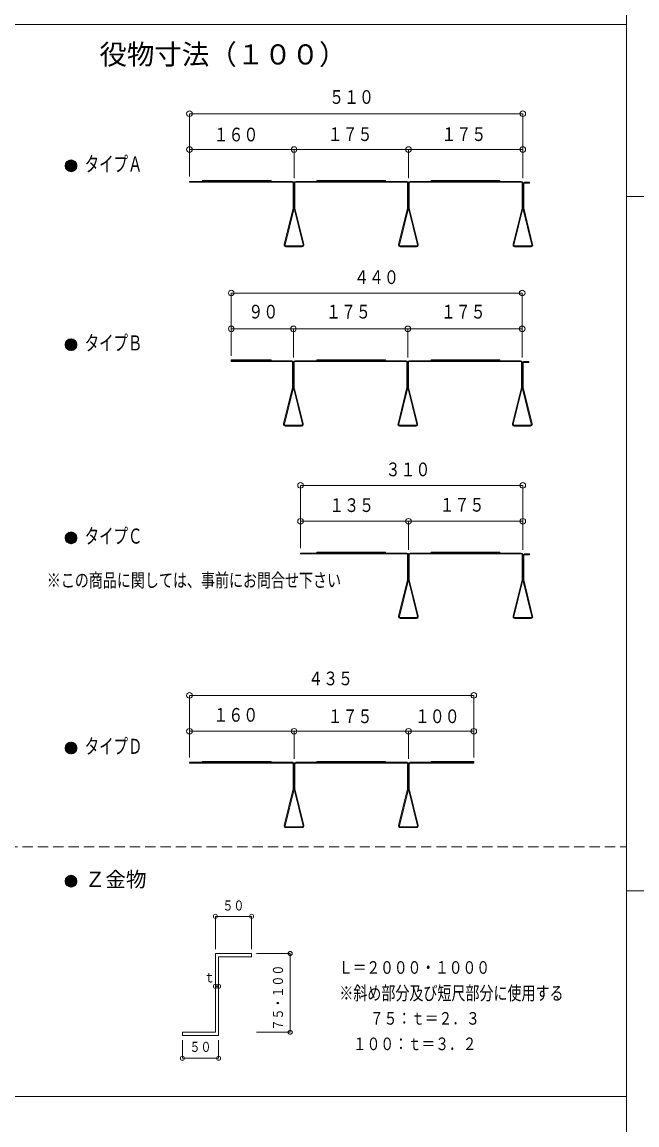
# Model space of a CAD drawing. Units: millimetres, scale not verified. Extents: x -282 to 282, y -197 to 197.
# Drawn here: x -73.9 to 1.4, y -50.3 to 84.7 of the extents above; entities that cross this region are included whole.
import ezdxf
from ezdxf.enums import TextEntityAlignment as Align

# ---------------------------------------------------------------- set-up
doc = ezdxf.new("R2010")
doc.units = ezdxf.units.MM
doc.header["$LTSCALE"] = 0.5
doc.linetypes.add('USER3', pattern=[3.75, 2.5, -1.25])
doc.layers.add('0-1_M2-1-0', color=7, linetype='Continuous', lineweight=18)
doc.styles.add('ＭＳ ゴシック', font='')
doc.styles.get('ＭＳ ゴシック').set_extended_font_data('MS Gothic')

msp = doc.modelspace()

# ---------------------------------------------------------------- linework, layer by layer
at = {"layer": '0-1_M2-1-0'}
for p, q in [((0.089, 165.1855), (0.089, -196.9057)), ((-282.284, 84.4235), (0.089, 84.4235)), ((-53.3807, 65.8213), (-53.3807, 73.5105)), ((-53.3807, 73.5105), (-12.5807, 73.5105)), ((-12.5807, 65.6293), (-12.5807, 73.5105)), ((-53.3807, 65.8213), (-53.3807, 69.1221)), ((-40.5807, 69.1221), (-53.3807, 69.1221)), ((-40.5807, 65.6293), (-40.5807, 69.1221)), ((-67.8264, 67.8574), (-68.5915, 67.0923)), ((-67.9477, 67.855), (-68.5891, 67.2136)), ((-67.722, 67.843), (-68.5771, 66.9879)), ((-68.0991, 67.8223), (-68.5564, 67.365)), ((-67.6295, 67.8168), (-68.5508, 66.8954)), ((-67.5465, 67.781), (-68.5151, 66.8124)), ((-67.4715, 67.7371), (-68.4712, 66.7375)), ((-67.404, 67.6859), (-68.42, 66.6699)), ((-67.3434, 67.6277), (-68.3618, 66.6093)), ((-67.2898, 67.5625), (-68.2966, 66.5557)), ((-67.2435, 67.49), (-68.2241, 66.5094)), ((-67.2049, 67.4098), (-68.1439, 66.4708)), ((-67.1752, 67.3207), (-68.0548, 66.4411)), ((-67.1565, 67.2206), (-67.9547, 66.4224)), ((-67.1525, 67.1058), (-67.8399, 66.4184)), ((-67.1724, 66.9671), (-67.7012, 66.4383)), ((-67.2564, 66.7643), (-67.4984, 66.5223)), ((-40.7823, 65.2229), (-53.3807, 65.2229)), ((-53.3807, 65.2229), (-53.3807, 65.1221)), ((-40.7823, 65.1221), (-53.3807, 65.1221)), ((-43.3807, 65.3237), (-51.7807, 65.3237)), ((-51.7807, 65.2229), (-51.7807, 65.3237)), ((-41.2191, 65.2229), (-45.516, 65.2229)), ((-43.3807, 65.2229), (-43.3807, 65.3237)), ((-40.6815, 65.0213), (-40.6815, 61.9629)), ((-40.5807, 65.0213), (-40.5807, 61.9475)), ((-40.4799, 65.0213), (-40.4799, 61.9629)), ((-26.7823, 65.2229), (-40.3791, 65.2229)), ((-26.7823, 65.1221), (-40.3791, 65.1221)), ((-29.3807, 65.3237), (-37.7807, 65.3237)), ((-37.7807, 65.2229), (-37.7807, 65.3237)), ((-29.3807, 65.2229), (-29.3807, 65.3237)), ((-26.6815, 65.0213), (-26.6815, 61.9629)), ((-26.5807, 65.0213), (-26.5807, 61.9475)), ((-26.4799, 65.0213), (-26.4799, 61.9629)), ((-12.7823, 65.2229), (-26.3791, 65.2229)), ((-26.3791, 65.1221), (-12.7823, 65.1221)), ((-15.3807, 65.3237), (-23.7807, 65.3237)), ((-23.7807, 65.2229), (-23.7807, 65.3237)), ((-15.3807, 65.2229), (-15.3807, 65.3237)), ((-12.6815, 65.0213), (-12.6815, 61.9629)), ((-12.5807, 65.0213), (-12.5807, 61.9475)), ((-12.4799, 64.9205), (-12.4799, 61.9629)), ((-12.3791, 65.1221), (-11.7807, 65.1221)), ((-11.7807, 65.0213), (-12.3791, 65.0213)), ((-11.7807, 65.1221), (-11.7807, 65.0213)), ((0.089, 63.372), (282.2521, 63.372)), ((-41.7787, 57.4848), (-40.6815, 61.9629)), ((-41.6825, 57.4546), (-40.5807, 61.9475)), ((-39.479, 57.4546), (-40.5807, 61.9475)), ((-39.3828, 57.4848), (-40.4799, 61.9629)), ((-27.7787, 57.4848), (-26.6815, 61.9629)), ((-27.6825, 57.4546), (-26.5807, 61.9475)), ((-25.479, 57.4546), (-26.5807, 61.9475)), ((-25.3828, 57.4848), (-26.4799, 61.9629)), ((-13.7787, 57.4848), (-12.6815, 61.9629)), ((-13.6825, 57.4546), (-12.5807, 61.9475)), ((-11.479, 57.4546), (-12.5807, 61.9475)), ((-11.3828, 57.4848), (-12.4799, 61.9629)), ((-39.5752, 57.3237), (-41.5863, 57.3237)), ((-41.5863, 57.2229), (-39.5752, 57.2229)), ((-25.5752, 57.3237), (-27.5863, 57.3237)), ((-27.5863, 57.2229), (-25.5752, 57.2229)), ((-11.5752, 57.3237), (-13.5863, 57.3237)), ((-13.5863, 57.2229), (-11.5752, 57.2229)), ((-48.2571, 43.8756), (-48.2571, 51.5648)), ((-48.2571, 51.5648), (-12.6571, 51.5648)), ((-12.6571, 43.6836), (-12.6571, 51.5648)), ((-67.8264, 45.953), (-68.5915, 45.1879)), ((-67.9477, 45.9505), (-68.5891, 45.3092)), ((-67.722, 45.9386), (-68.5771, 45.0835)), ((-68.0991, 45.9179), (-68.5564, 45.4606)), ((-67.6295, 45.9123), (-68.5508, 44.991)), ((-48.2571, 43.8756), (-48.2571, 47.1764)), ((-48.2571, 47.1764), (-40.6571, 47.1764)), ((-40.6571, 43.6836), (-40.6571, 47.1764)), ((-26.6571, 43.6836), (-26.6571, 47.1764)), ((-26.6571, 47.1764), (-12.6571, 47.1764)), ((-12.6571, 43.6836), (-12.6571, 47.1764)), ((-67.5465, 45.8766), (-68.5151, 44.908)), ((-67.4715, 45.8327), (-68.4712, 44.833)), ((-67.404, 45.7815), (-68.42, 44.7655)), ((-67.3434, 45.7232), (-68.3618, 44.7049)), ((-67.2898, 45.658), (-68.2966, 44.6513)), ((-67.2435, 45.5856), (-68.2241, 44.6049)), ((-67.2049, 45.5054), (-68.1439, 44.5664)), ((-67.1752, 45.4163), (-68.0548, 44.5367)), ((-67.1565, 45.3162), (-67.9547, 44.518)), ((-67.1525, 45.2014), (-67.8399, 44.514)), ((-67.1724, 45.0627), (-67.7012, 44.5339)), ((-67.2564, 44.8599), (-67.4984, 44.6179)), ((-48.2571, 43.378), (-48.2571, 43.1764)), ((-43.3807, 43.378), (-48.2571, 43.378)), ((-40.8587, 43.2772), (-48.2571, 43.2772)), ((-41.2955, 43.2772), (-45.5924, 43.2772)), ((-43.3807, 43.2772), (-43.3807, 43.378)), ((-26.8587, 43.2772), (-40.4555, 43.2772)), ((-29.3807, 43.378), (-37.7807, 43.378)), ((-37.7807, 43.2772), (-37.7807, 43.378)), ((-29.3807, 43.2772), (-29.3807, 43.378)), ((-12.8587, 43.2772), (-26.4555, 43.2772)), ((-15.3807, 43.378), (-23.7807, 43.378)), ((-23.7807, 43.2772), (-23.7807, 43.378)), ((-15.3807, 43.2772), (-15.3807, 43.378)), ((-40.8587, 43.1764), (-48.2571, 43.1764)), ((-40.7579, 43.0756), (-40.7579, 40.0172)), ((-40.6571, 43.0756), (-40.6571, 40.0017)), ((-40.5563, 43.0756), (-40.5563, 40.0172)), ((-26.8587, 43.1764), (-40.4555, 43.1764)), ((-26.7579, 43.0756), (-26.7579, 40.0172)), ((-26.6571, 43.0756), (-26.6571, 40.0017)), ((-26.5563, 43.0756), (-26.5563, 40.0172)), ((-26.4555, 43.1764), (-12.8587, 43.1764)), ((-12.7579, 43.0756), (-12.7579, 40.0172)), ((-12.6571, 43.0756), (-12.6571, 40.0017)), ((-12.5563, 42.9748), (-12.5563, 40.0172)), ((-12.4555, 43.1764), (-11.8571, 43.1764)), ((-11.8571, 43.0756), (-12.4555, 43.0756)), ((-11.8571, 43.1764), (-11.8571, 43.0756)), ((-41.8551, 35.539), (-40.7579, 40.0172)), ((-41.7589, 35.5089), (-40.6571, 40.0017)), ((-39.5554, 35.5089), (-40.6571, 40.0017)), ((-39.4592, 35.539), (-40.5563, 40.0172)), ((-27.8551, 35.539), (-26.7579, 40.0172)), ((-27.7589, 35.5089), (-26.6571, 40.0017)), ((-25.5554, 35.5089), (-26.6571, 40.0017)), ((-25.4592, 35.539), (-26.5563, 40.0172)), ((-13.8551, 35.539), (-12.7579, 40.0172)), ((-13.7589, 35.5089), (-12.6571, 40.0017)), ((-11.5554, 35.5089), (-12.6571, 40.0017)), ((-11.4592, 35.539), (-12.5563, 40.0172)), ((-39.6516, 35.378), (-41.6627, 35.378)), ((-41.6627, 35.2772), (-39.6516, 35.2772)), ((-25.6516, 35.378), (-27.6627, 35.378)), ((-27.6627, 35.2772), (-25.6516, 35.2772)), ((-11.6516, 35.378), (-13.6627, 35.378)), ((-13.6627, 35.2772), (-11.6516, 35.2772)), ((-39.7807, 20.3265), (-39.7807, 28.0157)), ((-12.5807, 28.0157), (-39.7807, 28.0157)), ((-12.5807, 20.1345), (-12.5807, 28.0157)), ((-39.7807, 20.3265), (-39.7807, 23.6273)), ((-39.7807, 23.6273), (-26.5807, 23.6273)), ((-26.5807, 20.1345), (-26.5807, 23.6273)), ((-26.5807, 20.1345), (-26.5807, 23.6273)), ((-26.5807, 23.6273), (-12.5807, 23.6273)), ((-12.5807, 20.1345), (-12.5807, 23.6273)), ((-67.8264, 22.3124), (-68.5915, 21.5473)), ((-67.9477, 22.3099), (-68.5891, 21.6685)), ((-67.722, 22.298), (-68.5771, 21.4429)), ((-68.0991, 22.2772), (-68.5564, 21.82)), ((-67.6295, 22.2717), (-68.5508, 21.3504)), ((-67.5465, 22.2359), (-68.5151, 21.2673)), ((-67.4715, 22.1921), (-68.4712, 21.1924)), ((-67.404, 22.1408), (-68.42, 21.1248)), ((-67.3434, 22.0826), (-68.3618, 21.0643)), ((-67.2898, 22.0174), (-68.2966, 21.0107)), ((-67.2435, 21.945), (-68.2241, 20.9643)), ((-67.2049, 21.8648), (-68.1439, 20.9257)), ((-67.1752, 21.7756), (-68.0548, 20.8961)), ((-67.1565, 21.6756), (-67.9547, 20.8773)), ((-67.1525, 21.5607), (-67.8399, 20.8733)), ((-67.1724, 21.4221), (-67.7012, 20.8932)), ((-67.2564, 21.2193), (-67.4984, 20.9773)), ((-26.7823, 19.7281), (-39.7807, 19.7281)), ((-39.7807, 19.7281), (-39.7807, 19.6273)), ((-26.7823, 19.6273), (-39.7807, 19.6273)), ((-29.3807, 19.8289), (-37.7807, 19.8289)), ((-37.7807, 19.7281), (-37.7807, 19.8289)), ((-29.3807, 19.7281), (-29.3807, 19.8289)), ((-26.6815, 19.5265), (-26.6815, 16.4681)), ((-26.5807, 19.5265), (-26.5807, 16.4527)), ((-26.4799, 19.5265), (-26.4799, 16.4681)), ((-12.7823, 19.7281), (-26.3791, 19.7281)), ((-26.3791, 19.6273), (-12.7823, 19.6273)), ((-15.3807, 19.8289), (-23.7807, 19.8289)), ((-23.7807, 19.7281), (-23.7807, 19.8289)), ((-15.3807, 19.7281), (-15.3807, 19.8289)), ((-12.6815, 19.5265), (-12.6815, 16.4681)), ((-12.5807, 19.5265), (-12.5807, 16.4527)), ((-12.4799, 19.4257), (-12.4799, 16.4681)), ((-12.3791, 19.6273), (-11.7807, 19.6273)), ((-11.7807, 19.5265), (-12.3791, 19.5265)), ((-11.7807, 19.6273), (-11.7807, 19.5265)), ((-27.7787, 11.99), (-26.6815, 16.4681)), ((-27.6825, 11.9598), (-26.5807, 16.4527)), ((-25.479, 11.9598), (-26.5807, 16.4527)), ((-25.3828, 11.99), (-26.4799, 16.4681)), ((-13.7787, 11.99), (-12.6815, 16.4681)), ((-13.6825, 11.9598), (-12.5807, 16.4527)), ((-11.479, 11.9598), (-12.5807, 16.4527)), ((-11.3828, 11.99), (-12.4799, 16.4681)), ((-25.5752, 11.8289), (-27.5863, 11.8289)), ((-27.5863, 11.7281), (-25.5752, 11.7281)), ((-11.5752, 11.8289), (-13.5863, 11.8289)), ((-13.5863, 11.7281), (-11.5752, 11.7281)), ((-53.3807, -5.2765), (-53.3807, 2.3119)), ((-53.3807, 2.3119), (-18.5807, 2.3119)), ((-18.5807, -5.2765), (-18.5807, 2.3119)), ((-53.3807, -5.2765), (-53.3807, -2.0765)), ((-40.5807, -2.0765), (-53.3807, -2.0765)), ((-40.5807, -5.4685), (-40.5807, -2.0765)), ((-67.8264, -3.4185), (-68.5915, -4.1837)), ((-67.9477, -3.421), (-68.5891, -4.0624)), ((-67.722, -3.4329), (-68.5771, -4.2881)), ((-68.0991, -3.4537), (-68.5564, -3.9109)), ((-67.6295, -3.4592), (-68.5508, -4.3806)), ((-67.5465, -3.495), (-68.5151, -4.4636)), ((-67.4715, -3.5388), (-68.4712, -4.5385)), ((-67.404, -3.5901), (-68.42, -4.6061)), ((-67.3434, -3.6483), (-68.3618, -4.6667)), ((-67.2898, -3.7135), (-68.2966, -4.7202)), ((-67.2435, -3.7859), (-68.2241, -4.7666)), ((-67.2049, -3.8662), (-68.1439, -4.8052)), ((-67.1752, -3.9553), (-68.0548, -4.8348)), ((-67.1565, -4.0554), (-67.9547, -4.8536)), ((-67.1525, -4.1702), (-67.8399, -4.8576)), ((-67.1724, -4.3089), (-67.7012, -4.8377)), ((-67.2564, -4.5117), (-67.4984, -4.7537)), ((-40.7823, -5.8749), (-53.3807, -5.8749)), ((-53.3807, -5.8749), (-53.3807, -5.9757)), ((-40.7823, -5.9757), (-53.3807, -5.9757)), ((-43.3807, -5.7741), (-51.7807, -5.7741)), ((-51.7807, -5.8749), (-51.7807, -5.7741)), ((-41.2191, -5.8749), (-45.516, -5.8749)), ((-43.3807, -5.8749), (-43.3807, -5.7741)), ((-40.6815, -6.0765), (-40.6815, -9.1349)), ((-40.5807, -6.0765), (-40.5807, -9.1503)), ((-40.4799, -6.0765), (-40.4799, -9.1349)), ((-26.7823, -5.8749), (-40.3791, -5.8749)), ((-26.7823, -5.9757), (-40.3791, -5.9757)), ((-29.3807, -5.7741), (-37.7807, -5.7741)), ((-37.7807, -5.8749), (-37.7807, -5.7741)), ((-29.3807, -5.8749), (-29.3807, -5.7741)), ((-26.6815, -6.0765), (-26.6815, -9.1349)), ((-26.5807, -6.0765), (-26.5807, -9.1503)), ((-26.4799, -6.0765), (-26.4799, -9.1349)), ((-18.5807, -5.8749), (-26.3791, -5.8749)), ((-26.3791, -5.9757), (-18.5807, -5.9757)), ((-18.5807, -5.7741), (-23.7807, -5.7741)), ((-23.7807, -5.8749), (-23.7807, -5.7741)), ((-18.5807, -5.7741), (-18.5807, -5.9757)), ((-41.7787, -13.613), (-40.6815, -9.1349)), ((-41.6825, -13.6432), (-40.5807, -9.1503)), ((-39.479, -13.6432), (-40.5807, -9.1503)), ((-39.3828, -13.613), (-40.4799, -9.1349)), ((-27.7787, -13.613), (-26.6815, -9.1349)), ((-27.6825, -13.6432), (-26.5807, -9.1503)), ((-25.479, -13.6432), (-26.5807, -9.1503)), ((-25.3828, -13.613), (-26.4799, -9.1349)), ((-39.5752, -13.7741), (-41.5863, -13.7741)), ((-41.5863, -13.8749), (-39.5752, -13.8749)), ((-25.5752, -13.7741), (-27.5863, -13.7741)), ((-27.5863, -13.8749), (-25.5752, -13.8749)), ((-67.8264, -19.7089), (-68.5915, -20.474)), ((-67.9477, -19.7113), (-68.5891, -20.3527)), ((-67.722, -19.7233), (-68.5771, -20.5784)), ((-68.0991, -19.744), (-68.5564, -20.2013)), ((-67.6295, -19.7496), (-68.5508, -20.6709)), ((-67.5465, -19.7853), (-68.5151, -20.7539)), ((-67.4715, -19.8292), (-68.4712, -20.8289)), ((-67.404, -19.8804), (-68.42, -20.8964)), ((-67.3434, -19.9386), (-68.3618, -20.957)), ((-67.2898, -20.0038), (-68.2966, -21.0106)), ((-67.2435, -20.0763), (-68.2241, -21.0569)), ((-67.2049, -20.1565), (-68.1439, -21.0955)), ((-67.1752, -20.2456), (-68.0548, -21.1252)), ((-67.1565, -20.3457), (-67.9547, -21.1439)), ((-67.1525, -20.4605), (-67.8399, -21.1479)), ((-67.1724, -20.5992), (-67.7012, -21.128)), ((-67.2564, -20.802), (-67.4984, -21.044)), ((0.089, -21.628), (282.2521, -21.628)), ((-50.2029, -28.757), (-50.2029, -24.7385)), ((-50.2029, -24.7385), (-45.7754, -24.7385)), ((-45.7754, -28.757), (-45.7754, -24.7385)), ((-50.2029, -29.2772), (-45.7754, -29.2772)), ((-50.2029, -29.2772), (-50.2029, -38.9212)), ((-49.8109, -29.6692), (-45.7754, -29.6692)), ((-49.8109, -29.6692), (-49.8109, -39.3132)), ((-45.7754, -29.6692), (-45.7754, -29.2772)), ((-45.1874, -29.2772), (-41.0568, -29.2772)), ((-41.0568, -29.2772), (-41.0568, -38.9212)), ((-49.8109, -33.2879), (-50.2029, -33.2879)), ((-50.2029, -38.9212), (-54.2385, -38.9212)), ((-54.2385, -39.3132), (-54.2385, -38.9212)), ((-45.1874, -38.9212), (-41.0568, -38.9212)), ((-49.8109, -39.3132), (-54.2385, -39.3132)), ((-54.2385, -39.9012), (-54.2385, -42.1005)), ((-49.8109, -39.9012), (-49.8109, -42.1005)), ((-49.8109, -42.1005), (-54.2385, -42.1005)), ((-282.284, -46.7738), (0.089, -46.7738))]:
    msp.add_line(p, q, dxfattribs=at)
at = {"layer": '0-1_M2-1-0', "linetype": 'USER3'}
msp.add_line((-156.2917, -16.2251), (0.089, -16.2251), dxfattribs=at)
at = {"layer": '0-1_M2-1-0'}
for points in [[(-26.5807, 65.6293), (-26.5807, 69.1221), (-40.5807, 69.1221)], [(-12.5807, 65.6293), (-12.5807, 69.1221), (-26.5807, 69.1221)], [(-40.6571, 43.6836), (-40.6571, 47.1764), (-26.6571, 47.1764)], [(-26.5807, -5.4685), (-26.5807, -2.0765), (-40.5807, -2.0765)], [(-18.5807, -5.2765), (-18.5807, -2.0765), (-26.5807, -2.0765)]]:
    msp.add_lwpolyline(points, dxfattribs=at)
for centre, radius in [((-53.3807, 73.5105), 0.3429), ((-12.5807, 73.5105), 0.3429), ((-53.3807, 69.1221), 0.3429), ((-40.5807, 69.1221), 0.3429), ((-40.5807, 69.1221), 0.3429), ((-26.5807, 69.1221), 0.3429), ((-26.5807, 69.1221), 0.3429), ((-12.5807, 69.1221), 0.3429), ((-67.8724, 67.1383), 0.7206), ((-48.2571, 51.5648), 0.3429), ((-12.6571, 51.5648), 0.3429), ((-48.2571, 47.1764), 0.3429), ((-40.6571, 47.1764), 0.3429), ((-40.6571, 47.1764), 0.3429), ((-26.6571, 47.1764), 0.3429), ((-26.6571, 47.1764), 0.3429), ((-12.6571, 47.1764), 0.3429), ((-67.8724, 45.2339), 0.7206), ((-39.7807, 28.0157), 0.3429), ((-12.5807, 28.0157), 0.3429), ((-39.7807, 23.6273), 0.3429), ((-26.5807, 23.6273), 0.3429), ((-26.5807, 23.6273), 0.3429), ((-12.5807, 23.6273), 0.3429), ((-67.8724, 21.5932), 0.7206), ((-53.3807, 2.3119), 0.3429), ((-18.5807, 2.3119), 0.3429), ((-53.3807, -2.0765), 0.3429), ((-40.5807, -2.0765), 0.3429), ((-40.5807, -2.0765), 0.3429), ((-26.5807, -2.0765), 0.3429), ((-26.5807, -2.0765), 0.3429), ((-18.5807, -2.0765), 0.3429), ((-67.8724, -4.1377), 0.7206), ((-67.8724, -20.428), 0.7206), ((-50.2029, -24.7385), 0.252), ((-45.7754, -24.7385), 0.252), ((-41.0568, -29.2772), 0.252), ((-50.2029, -33.2879), 0.252), ((-49.8109, -33.2879), 0.252), ((-41.0568, -38.9212), 0.252), ((-54.2385, -42.1005), 0.252), ((-49.8109, -42.1005), 0.252)]:
    msp.add_circle(centre, radius, dxfattribs=at)
for centre, radius, start, end in [((-40.7823, 65.0213), 0.2016, 0, 90), ((-40.7823, 65.0213), 0.1008, 0, 90), ((-40.3791, 65.0213), 0.2016, 90, 180), ((-40.3791, 65.0213), 0.1008, 90, 180), ((-26.7823, 65.0213), 0.2016, 0, 90), ((-26.7823, 65.0213), 0.1008, 0, 90), ((-26.3791, 65.0213), 0.2016, 90, 180), ((-26.3791, 65.0213), 0.1008, 90, 180), ((-12.7823, 65.0213), 0.2016, 0, 90), ((-12.7823, 65.0213), 0.1008, 0, 90), ((-12.3791, 64.9205), 0.2016, 90, 180), ((-12.3791, 64.9205), 0.1008, 90, 180), ((-41.5863, 57.4245), 0.2016, 162.60249, 270), ((-41.5863, 57.4245), 0.1008, 162.60249, 270), ((-39.5752, 57.4245), 0.2016, 270, 17.39751), ((-39.5752, 57.4245), 0.1008, 270, 17.39751), ((-27.5863, 57.4245), 0.2016, 162.60249, 270), ((-27.5863, 57.4245), 0.1008, 162.60249, 270), ((-25.5752, 57.4245), 0.2016, 270, 17.39751), ((-25.5752, 57.4245), 0.1008, 270, 17.39751), ((-13.5863, 57.4245), 0.2016, 162.60249, 270), ((-13.5863, 57.4245), 0.1008, 162.60249, 270), ((-11.5752, 57.4245), 0.2016, 270, 17.39751), ((-11.5752, 57.4245), 0.1008, 270, 17.39751), ((-40.8587, 43.0756), 0.2016, 0, 90), ((-40.4555, 43.0756), 0.2016, 90, 180), ((-26.8587, 43.0756), 0.2016, 0, 90), ((-26.4555, 43.0756), 0.2016, 90, 180), ((-12.8587, 43.0756), 0.2016, 0, 90), ((-40.8587, 43.0756), 0.1008, 0, 90), ((-40.4555, 43.0756), 0.1008, 90, 180), ((-26.8587, 43.0756), 0.1008, 0, 90), ((-26.4555, 43.0756), 0.1008, 90, 180), ((-12.8587, 43.0756), 0.1008, 0, 90), ((-12.4555, 42.9748), 0.2016, 90, 180), ((-12.4555, 42.9748), 0.1008, 90, 180), ((-41.6627, 35.4788), 0.2016, 162.60249, 270), ((-41.6627, 35.4788), 0.1008, 162.60249, 270), ((-39.6516, 35.4788), 0.2016, 270, 17.39751), ((-39.6516, 35.4788), 0.1008, 270, 17.39751), ((-27.6627, 35.4788), 0.2016, 162.60249, 270), ((-27.6627, 35.4788), 0.1008, 162.60249, 270), ((-25.6516, 35.4788), 0.2016, 270, 17.39751), ((-25.6516, 35.4788), 0.1008, 270, 17.39751), ((-13.6627, 35.4788), 0.2016, 162.60249, 270), ((-13.6627, 35.4788), 0.1008, 162.60249, 270), ((-11.6516, 35.4788), 0.2016, 270, 17.39751), ((-11.6516, 35.4788), 0.1008, 270, 17.39751), ((-26.7823, 19.5265), 0.2016, 0, 90), ((-26.7823, 19.5265), 0.1008, 0, 90), ((-26.3791, 19.5265), 0.2016, 90, 180), ((-26.3791, 19.5265), 0.1008, 90, 180), ((-12.7823, 19.5265), 0.2016, 0, 90), ((-12.7823, 19.5265), 0.1008, 0, 90), ((-12.3791, 19.4257), 0.2016, 90, 180), ((-12.3791, 19.4257), 0.1008, 90, 180), ((-27.5863, 11.9297), 0.2016, 162.60249, 270), ((-27.5863, 11.9297), 0.1008, 162.60249, 270), ((-25.5752, 11.9297), 0.2016, 270, 17.39751), ((-25.5752, 11.9297), 0.1008, 270, 17.39751), ((-13.5863, 11.9297), 0.2016, 162.60249, 270), ((-13.5863, 11.9297), 0.1008, 162.60249, 270), ((-11.5752, 11.9297), 0.2016, 270, 17.39751), ((-11.5752, 11.9297), 0.1008, 270, 17.39751), ((-40.7823, -6.0765), 0.2016, 0, 90), ((-40.7823, -6.0765), 0.1008, 0, 90), ((-40.3791, -6.0765), 0.2016, 90, 180), ((-40.3791, -6.0765), 0.1008, 90, 180), ((-26.7823, -6.0765), 0.2016, 0, 90), ((-26.7823, -6.0765), 0.1008, 0, 90), ((-26.3791, -6.0765), 0.2016, 90, 180), ((-26.3791, -6.0765), 0.1008, 90, 180), ((-41.5863, -13.6733), 0.2016, 162.60249, 270), ((-41.5863, -13.6733), 0.1008, 162.60249, 270), ((-39.5752, -13.6733), 0.2016, 270, 17.39751), ((-39.5752, -13.6733), 0.1008, 270, 17.39751), ((-27.5863, -13.6733), 0.2016, 162.60249, 270), ((-27.5863, -13.6733), 0.1008, 162.60249, 270), ((-25.5752, -13.6733), 0.2016, 270, 17.39751), ((-25.5752, -13.6733), 0.1008, 270, 17.39751)]:
    msp.add_arc(centre, radius, start, end, dxfattribs=at)

# ---------------------------------------------------------------- texts
at = {"layer": '0-1_M2-1-0', "style": 'ＭＳ ゴシック'}
for s, height, p in [('役物寸法（１００）', 2.463, (-64.3882, 78.7983)), ('Ｚ金物', 1.848, (-66.1924, -21.688))]:
    msp.add_text(s, height=height, dxfattribs=at).set_placement(p, align=Align.BOTTOM_LEFT)
for s, height, width, p in [('５１０', 1.676, 0.8, (-36.2862, 74.217)), ('１６０', 1.676, 0.8, (-50.4234, 69.6235)), ('１７５', 1.676, 0.8, (-36.4574, 69.666)), ('１７５', 1.676, 0.8, (-22.5384, 69.666)), ('タイプＡ', 1.848, 0.7, (-66.1924, 65.8783)), ('４４０', 1.676, 0.8, (-33.2351, 52.1595)), ('９０', 1.676, 0.8, (-46.1665, 47.941)), ('１７５', 1.676, 0.8, (-36.6642, 47.9383)), ('１７５', 1.676, 0.8, (-22.6177, 47.9383)), ('タイプＢ', 1.848, 0.7, (-66.1924, 43.9739)), ('３１０', 1.676, 0.8, (-29.3782, 28.6326)), ('１３５', 1.676, 0.8, (-36.2726, 24.2568)), ('１７５', 1.676, 0.8, (-22.7702, 24.2997)), ('タイプＣ', 1.848, 0.7, (-66.1924, 20.3332)), ('※この商品に関しては、事前にお問合せ下さい', 1.676, 0.75, (-70.8322, 15.0656)), ('４３５', 1.676, 0.8, (-38.848, 3.046)), ('１６０', 1.676, 0.8, (-50.4517, -1.4095)), ('１７５', 1.676, 0.8, (-36.4694, -1.586)), ('１００', 1.676, 0.8, (-25.7962, -1.586)), ('タイプＤ', 1.848, 0.7, (-66.1924, -5.3977)), ('５０', 1.232, 0.8, (-49.3437, -24.3908)), ('Ｌ＝２０００・１０００', 1.54, 0.8, (-35.0871, -32.2243)), ('ｔ', 1.232, 0.8, (-51.6137, -33.1923)), ('※斜め部分及び短尺部分に使用する', 1.676, 0.75, (-35.0369, -35.4731)), ('７５：ｔ＝２．３', 1.54, 0.8, (-31.2939, -38.4553)), ('５０', 1.232, 0.8, (-53.3721, -41.6943)), ('１００：ｔ＝３．２', 1.54, 0.8, (-33.3807, -41.5726))]:
    msp.add_text(s, height=height, dxfattribs=dict(at, width=width)).set_placement(p, align=Align.BOTTOM_LEFT)
at = {"layer": '0-1_M2-1-0', "style": 'ＭＳ ゴシック', "width": 0.8}
msp.add_text('７５・１００', height=1.232, rotation=90, dxfattribs=at).set_placement((-41.562, -38.7079), align=Align.BOTTOM_LEFT)

doc.saveas('drawing.dxf')
